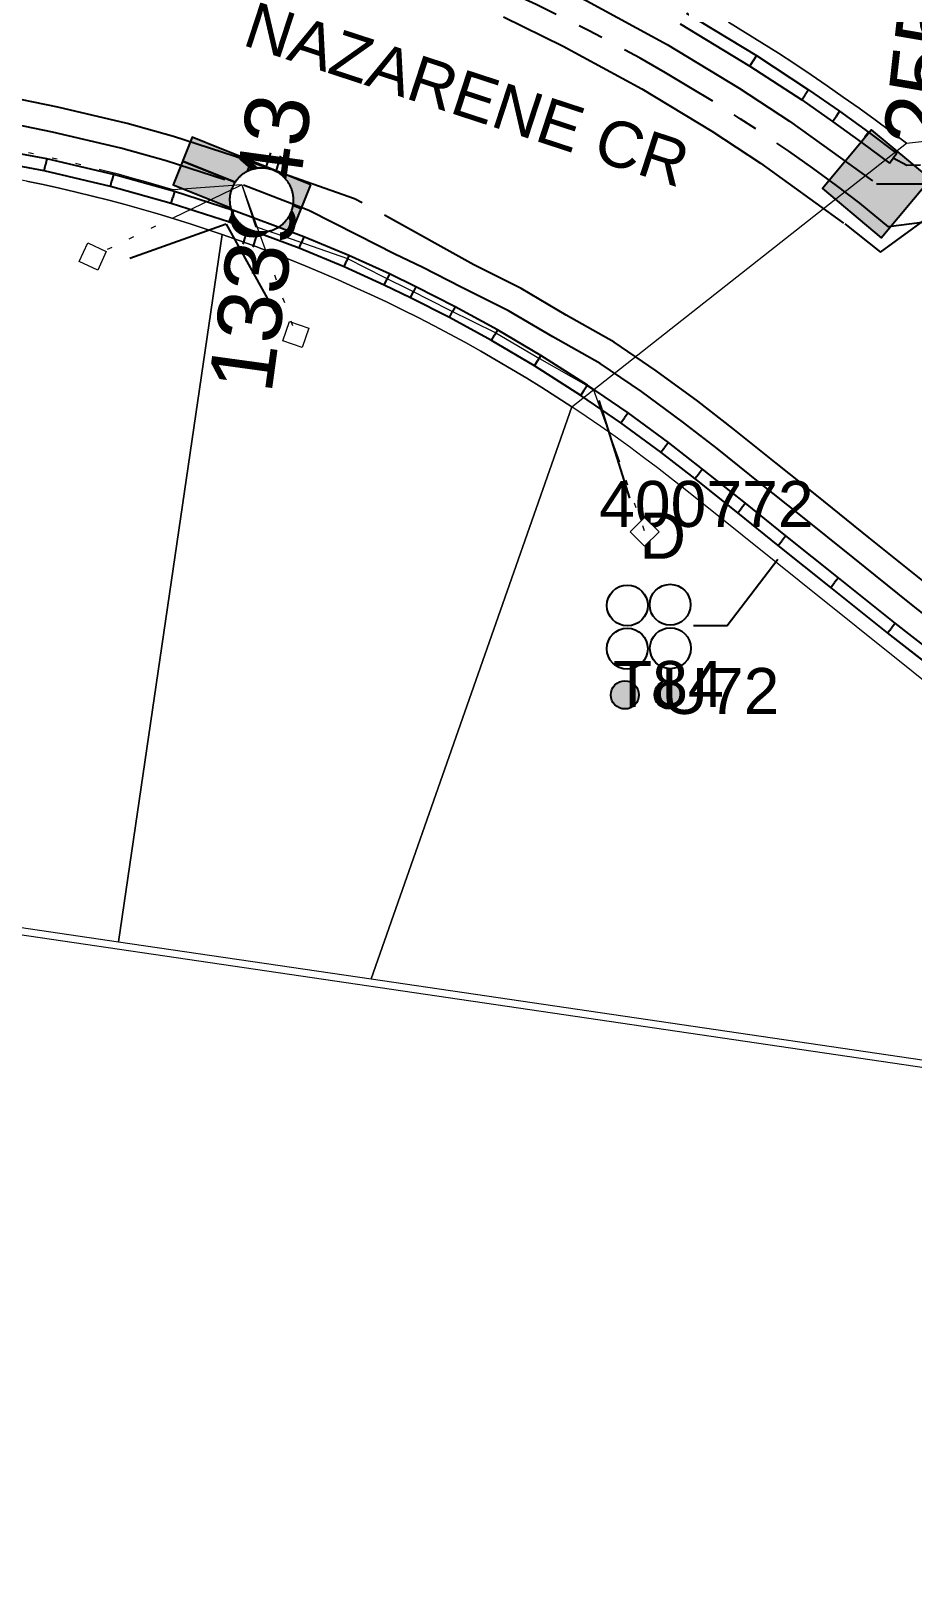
# Model space of a CAD drawing. Header units: metres. Extents: x 302924 to 304532, y 6268290 to 6269135.
# Drawn here: x 304194.2 to 304228.7, y 6268519.4 to 6268580.1 of the extents above; entities that cross this region are included whole.
import ezdxf
from ezdxf.enums import TextEntityAlignment as Align

# ---------------------------------------------------------------- set-up
doc = ezdxf.new("R2010")
doc.units = ezdxf.units.M
doc.linetypes.add('Cable Exist UG', pattern=[7, 4, -1, 1, -1])
doc.linetypes.add('PHANTOMX2', pattern=[6.6, 3, -0.75, 0.2, -0.75, 0.2, -0.75, 0.2, -0.75])
doc.layers.get('0').update_dxf_attribs({"color": 6})
for name, color, linetype, lineweight in [('_User Miscellaneous1', 30, 'Continuous', 13), ('_User Miscellaneous5', 121, 'Continuous', 13), ('Cadastre Roads_SP_EXT', 218, 'Continuous', 15), ('Mains_HV_EXT', 13, 'Continuous', 25), ('Mains_LV_EXT', 163, 'Continuous', 25), ('Mains_LV_SL_EXT', 135, 'Continuous', 25), ('Services_SP_EXT', 42, 'PHANTOMX2', 20)]:
    doc.layers.add(name, color=color, linetype=linetype, lineweight=lineweight)
for name, color, linetype in [('Duct_SP_EXT', 30, 'Continuous'), ('Equip_LV_EXT', 7, 'Continuous'), ('Equip_SP_SL_EXT', 7, 'Continuous'), ('SupportsUG_SP_LV_EXT', 7, 'Continuous'), ('SupportsUG_SP_LV_SL_EXT', 7, 'Continuous'), ('Trench_SP_EXT', 7, 'Continuous')]:
    doc.layers.add(name, color=color, linetype=linetype)
doc.styles.add('COLUMN_LABEL', font='arial.ttf', dxfattribs={"height": 2})
doc.styles.add('iecARIAL', font='arial.ttf', dxfattribs={"height": 2})
doc.styles.add('POLE_LABEL', font='arial.ttf', dxfattribs={"height": 2})
doc.styles.add('SL_LABEL', font='arial.ttf', dxfattribs={"height": 2})
doc.styles.get("Standard").update_dxf_attribs({"font": 'arial.ttf'})

# ---------------------------------------------------------------- blocks, each defined once
blk = doc.blocks.new('COLUMN_EXT')
blk.add_hatch(color=256).paths.add_polyline_path([(1.5, -1.5), (1.5, 1.5), (-1.5, 1.5), (-1.5, -1.5)])
blk.add_lwpolyline([(1.5, 1.5), (-1.5, 1.5), (-1.5, -1.5), (1.5, -1.5)], close=True)
at = {"flags": 9}
for tag, p in [('SUBURB', (-1.813, 1.8)), ('NOTES', (-1.813, 2)), ('STREETNAME', (-1.813, 1.6)), ('LOCATION', (-1.813, 1.4)), ('LEGEND', (-1.813, 1.2)), ('OWNED_BY', (-1.813, 0.6)), ('USAGE', (-1.813, 1)), ('STATE', (-1.813, 0.8)), ('COLUMN_TYPE', (-1.813, 0.4))]:
    blk.add_attdef(tag, text='', height=0.2, rotation=180, dxfattribs=at).set_placement(p, align=Align.MIDDLE_LEFT)
at = {"flags": 1}
blk.add_attdef('Z', (-1.813, 2.351), '', height=0.2, rotation=180, dxfattribs=at)
at = {"flags": 9}
for tag, style, p in [('STRUCTURE_PLANT_NUMBER', 'POLE_LABEL', (-1.813, -0.031)), ('STREET_CODE', 'COLUMN_LABEL', (-1.813, 0.2))]:
    blk.add_attdef(tag, text='', height=0.2, rotation=180, dxfattribs=dict(at, style=style)).set_placement(p, align=Align.MIDDLE_LEFT)
at = {"style": 'COLUMN_LABEL', "width": 0.9, "flags": 8}
blk.add_attdef('ASSET_NUM', text='', height=2, rotation=270, dxfattribs=at).set_placement((2, -4), align=Align.MIDDLE_LEFT)
blk = doc.blocks.new('PILLAR_EXT')
blk.add_hatch(color=256).paths.add_polyline_path([(-2.5, 1), (-2.5, -1), (2.5, -1), (2.5, 1)])
for p, q in [((0, 1), (0, -1)), ((-2.5, 0), (2.5, 0))]:
    blk.add_line(p, q)
at = {"ltscale": 10}
blk.add_line((2.5, 0), (-2.5, 0), dxfattribs=at)
blk.add_lwpolyline([(-2.5, -1), (-1.25, -1), (1.25, -1), (2.5, -1), (2.5, 1), (-2.5, 1)], close=True)
at = {"width": 0.9, "flags": 8}
blk.add_attdef('ASSET_NUM', text='', height=2, rotation=90, dxfattribs=at).set_placement((-2, 4), align=Align.MIDDLE_LEFT)
for tag, p, flags in [('OWNED_BY', (0, -0.2), 9), ('STATE', (0, -0.4), 9), ('SUPPORT_TYPE', (0, -0.6), 9), ('USAGE', (0, -0.8), 9), ('LEGEND', (0, -1), 9), ('LOCATION', (0, -1.2), 9), ('NOTES', (0, -1.4), 9), ('STREETNAME', (0, -1.8), 9), ('SUBURB', (0, -2), 1), ('PARENT', (0, -1.6), 9)]:
    blk.add_attdef(tag, p, '', height=0.2, dxfattribs=dict(flags=flags))
blk = doc.blocks.new('DUCT_EXT')
blk.add_circle((0, 0.8), 0.8)
at = {"flags": 1}
blk.add_attdef('Z', (0, 0), '', height=0.2, dxfattribs=at)
at = {"flags": 9}
for tag, p in [('DUCT_CODE', (0, 0)), ('XSECT_TYPE', (0, -0.2)), ('STATE', (0, -0.6)), ('FB_REFERENCE', (0, -0.4)), ('NOTES', (0, -0.8))]:
    blk.add_attdef(tag, text='', height=0.2, dxfattribs=at).set_placement(p, align=Align.MIDDLE_LEFT)
blk = doc.blocks.new('SL_LANTERN_EXT')
at = {"flags": 9}
for tag, p in [('LRATECODE', (-7.4, 0)), ('LOUTREACHVOCAB', (-7.2, 0)), ('LOUTREACH', (-7, 0)), ('LANTNUMBER', (-6.6, 0)), ('LNEW', (-6.4, 0)), ('LMASTVOCAB', (-6.2, 0)), ('LMAST', (-6, 0)), ('LLAMPVOCAB', (-5.8, 0)), ('LLAMP', (-5.6, 0)), ('LEXIST', (-5.4, 0)), ('LCHARGE3PERCENT', (-5.2, 0)), ('LCHARGE3', (-5, 0)), ('LCHARGE2PERCENT', (-4.8, 0)), ('LCHARGE2', (-4.6, 0)), ('LCHARGE1PERCENT', (-4.4, 0)), ('LCHARGE1', (-4.2, 0)), ('LCATEGORY', (-4, 0)), ('LBRACKETVOCAB', (-3.8, 0)), ('LBRACKET', (-3.6, 0)), ('LKINGHEIGHT', (-3.4, 0)), ('CREPLACE', (-3.2, 0)), ('CREMOVE', (-3, 0)), ('CNUMBER', (-2.8, 0)), ('CNEW', (-2.6, 0)), ('CEXIST', (-2.4, 0)), ('USAGE', (-2.2, 0)), ('STATE', (-2, 0)), ('OWNED_BY', (-1.8, 0)), ('ORIENTATION', (-1.6, 0)), ('OPERATING_VOLTAGE', (-1.4, 0)), ('NO_PHASES', (-1.2, 0)), ('LANTERN_TYPE', (-1, 0)), ('LANTERN_PURPOSE', (-0.8, 0)), ('CONTROL_TYPE', (-0.6, 0)), ('CONSTRUCTED_VOLTAGE', (-0.4, 0))]:
    blk.add_attdef(tag, text='', height=0.001, rotation=270, dxfattribs=at).set_placement(p, align=Align.MIDDLE_LEFT)
at = {"style": 'SL_LABEL', "flags": 9}
blk.add_attdef('STREET_CODE', text='', height=0.001, rotation=270, dxfattribs=at).set_placement((0.001, 0), align=Align.MIDDLE_LEFT)
at = {"flags": 1}
blk.add_attdef('Z', (0, 0), '', height=0.001, rotation=270, dxfattribs=at)
at = {"width": 0.9}
blk.add_attdef('LNUMBER', text='', height=1, dxfattribs=at).set_placement((7, -1), align=Align.MIDDLE_LEFT)
at = {"flags": 9}
for tag, p in [('LREMOVE', (0, -7.6)), ('LREPLACE', (0, -7.8)), ('LTYPE', (0, -8)), ('LTYPEVOCAB', (0, -8.2)), ('LEGEND', (0, -8.4)), ('SUBURB', (0, -8.6)), ('STREETNAME', (0, -8.8)), ('LOCATION', (0, -9)), ('NOTES', (0, -9.2)), ('MAINTAINED_BY', (0, -9.863))]:
    blk.add_attdef(tag, text='', height=0.001, dxfattribs=at).set_placement(p, align=Align.MIDDLE_LEFT)
blk.add_attdef('OPERATED_BY', (0, -9.607), '', height=0.001, dxfattribs=at)
at = {"transparency": 33554687}
blk.add_wipeout([(5.688, 0), (5.061, -1.061), (4, -1.688), (2.939, -1.061), (2.313, 0), (2.939, 1.061), (4, 1.687), (5.061, 1.061)], dxfattribs=at)
for p, q in [((4, 1.687), (4, 0)), ((2.939, 1.061), (3.205, 0.795)), ((5.061, 1.061), (4.795, 0.795)), ((0, 0), (4, 0)), ((4, 0), (5.688, 0)), ((4, 0), (4, -1.688)), ((2.939, -1.061), (3.205, -0.795)), ((5.061, -1.061), (4.795, -0.795))]:
    blk.add_line(p, q)
blk.add_circle((4, 0), 1.125)
blk = doc.blocks.new('CCP_EXT')
at = {"flags": 9}
for tag, p in [('OWNED_BY', (0, -1)), ('USAGE', (0, -1.2)), ('STATE', (0, -1.8)), ('LEGEND', (0, -1.4)), ('LIFE_SUPPORT', (0, -1.6)), ('NOTES', (0, -2))]:
    blk.add_attdef(tag, text='', height=0.2, dxfattribs=at).set_placement(p, align=Align.MIDDLE_LEFT)
at = {"transparency": 33554687}
blk.add_wipeout([(0, 0.566), (0.566, 0), (0, -0.566), (-0.566, 0)], dxfattribs=at)
blk.add_lwpolyline([(-0.566, 0), (0, 0.566), (0.566, 0), (0, -0.566), (-0.566, 0)])
at = {"flags": 1}
blk.add_attdef('Z', (0, 0), '', height=0.2, dxfattribs=at)
at = {"flags": 9}
for tag, p in [('CCP_TYPE', (0, 0)), ('OPERATING_VOLTAGE', (0, -0.6)), ('CONSTRUCTED_VOLTAGE', (0, -0.2)), ('NO_PHASES', (0, -0.4)), ('ORIENTATION', (0, -0.8))]:
    blk.add_attdef(tag, text='', height=0.2, dxfattribs=at).set_placement(p, align=Align.MIDDLE_LEFT)
blk = doc.blocks.new('LV_UG_LINKS_OPEN_EXT')
at = {"layer": 'Equip_LV_EXT'}
for tag, height, flags, p in [('ACTUAL_STATUS', 0.167, 9, (3.167, -1.667)), ('CONSTRUCTED_VOLTAGE', 0.167, 9, (3.167, -1.833)), ('NO_PHASES', 0.167, 9, (3.167, -2)), ('OPERATING_VOLTAGE', 0.2, 9, (3, -2.6)), ('ORIENTATION', 0.2, 9, (3, -2.8)), ('STATE', 0.2, 9, (3, -3)), ('SWITCH_TYPE', 0.2, 9, (3, -3.2)), ('USAGE', 0.2, 9, (3, -3.4)), ('NOTES', 0.2, 9, (3, -3.6)), ('OWNED_BY', 0.2, 9, (3, -3.8)), ('OPERATED_BY', 0.2, 9, (3, -4)), ('MAINTAINED_BY', 0.2, 9, (3, -4.2)), ('TYPE', 0.2, 9, (3, -4.6)), ('Z', 0.2, 1, (3, -4.8)), ('NUMBER_OF_PHASES', 0.2, 9, (3, -4.4))]:
    blk.add_attdef(tag, text='', height=height, dxfattribs=dict(at, flags=flags)).set_placement(p, align=Align.MIDDLE_LEFT)
at = {"transparency": 33554687}
blk.add_wipeout([(4, 1.25), (3.969, 1.25), (3.939, 1.248), (3.908, 1.247), (3.877, 1.244), (3.847, 1.241), (3.817, 1.236), (3.786, 1.232), (3.756, 1.226), (3.726, 1.22), (3.696, 1.213), (3.667, 1.205), (3.637, 1.196), (3.608, 1.187), (3.579, 1.177), (3.55, 1.166), (3.522, 1.155), (3.493, 1.143), (3.466, 1.13), (3.438, 1.117), (3.411, 1.102), (3.384, 1.088), (3.357, 1.072), (3.331, 1.056), (3.306, 1.039), (3.28, 1.022), (3.255, 1.004), (3.231, 0.985), (3.207, 0.966), (3.184, 0.947), (3.161, 0.926), (3.138, 0.905), (3.116, 0.884), (3.095, 0.862), (3.074, 0.839), (3.053, 0.816), (3.034, 0.793), (3.015, 0.769), (2.996, 0.745), (2.978, 0.72), (2.961, 0.694), (2.944, 0.669), (2.928, 0.643), (2.912, 0.616), (2.898, 0.589), (2.883, 0.562), (2.87, 0.534), (2.857, 0.507), (2.845, 0.478), (2.834, 0.45), (2.823, 0.421), (2.813, 0.392), (2.804, 0.363), (2.795, 0.333), (2.787, 0.304), (2.78, 0.274), (2.774, 0.244), (2.768, 0.214), (2.764, 0.183), (2.759, 0.153), (2.756, 0.123), (2.753, 0.092), (2.752, 0.061), (2.75, 0.031), (2.75, 0), (2.75, -0.031), (2.752, -0.061), (2.753, -0.092), (2.756, -0.123), (2.759, -0.153), (2.764, -0.183), (2.768, -0.214), (2.774, -0.244), (2.78, -0.274), (2.787, -0.304), (2.795, -0.333), (2.804, -0.363), (2.813, -0.392), (2.823, -0.421), (2.834, -0.45), (2.845, -0.478), (2.857, -0.507), (2.87, -0.534), (2.883, -0.562), (2.898, -0.589), (2.912, -0.616), (2.928, -0.643), (2.944, -0.669), (2.961, -0.694), (2.978, -0.72), (2.996, -0.745), (3.015, -0.769), (3.034, -0.793), (3.053, -0.816), (3.074, -0.839), (3.095, -0.862), (3.116, -0.884), (3.138, -0.905), (3.161, -0.926), (3.184, -0.947), (3.207, -0.966), (3.231, -0.985), (3.255, -1.004), (3.28, -1.022), (3.306, -1.039), (3.331, -1.056), (3.357, -1.072), (3.384, -1.088), (3.411, -1.102), (3.438, -1.117), (3.466, -1.13), (3.493, -1.143), (3.522, -1.155), (3.55, -1.166), (3.579, -1.177), (3.608, -1.187), (3.637, -1.196), (3.667, -1.205), (3.696, -1.213), (3.726, -1.22), (3.756, -1.226), (3.786, -1.232), (3.817, -1.236), (3.847, -1.241), (3.877, -1.244), (3.908, -1.247), (3.939, -1.248), (3.969, -1.25), (4, -1.25), (4.031, -1.25), (4.061, -1.248), (4.092, -1.247), (4.123, -1.244), (4.153, -1.241), (4.183, -1.236), (4.214, -1.232), (4.244, -1.226), (4.274, -1.22), (4.304, -1.213), (4.333, -1.205), (4.363, -1.196), (4.392, -1.187), (4.421, -1.177), (4.45, -1.166), (4.478, -1.155), (4.507, -1.143), (4.534, -1.13), (4.562, -1.117), (4.589, -1.102), (4.616, -1.088), (4.643, -1.072), (4.669, -1.056), (4.694, -1.039), (4.72, -1.022), (4.745, -1.004), (4.769, -0.985), (4.793, -0.966), (4.816, -0.947), (4.839, -0.926), (4.862, -0.905), (4.884, -0.884), (4.905, -0.862), (4.926, -0.839), (4.947, -0.816), (4.966, -0.793), (4.985, -0.769), (5.004, -0.745), (5.022, -0.72), (5.039, -0.694), (5.056, -0.669), (5.072, -0.643), (5.088, -0.616), (5.102, -0.589), (5.117, -0.562), (5.13, -0.534), (5.143, -0.507), (5.155, -0.478), (5.166, -0.45), (5.177, -0.421), (5.187, -0.392), (5.196, -0.363), (5.205, -0.333), (5.213, -0.304), (5.22, -0.274), (5.226, -0.244), (5.232, -0.214), (5.236, -0.183), (5.241, -0.153), (5.244, -0.123), (5.247, -0.092), (5.248, -0.061), (5.25, -0.031), (5.25, 0), (5.25, 0.031), (5.248, 0.061), (5.247, 0.092), (5.244, 0.123), (5.241, 0.153), (5.236, 0.183), (5.232, 0.214), (5.226, 0.244), (5.22, 0.274), (5.213, 0.304), (5.205, 0.333), (5.196, 0.363), (5.187, 0.392), (5.177, 0.421), (5.166, 0.45), (5.155, 0.478), (5.143, 0.507), (5.13, 0.534), (5.117, 0.562), (5.102, 0.589), (5.088, 0.616), (5.072, 0.643), (5.056, 0.669), (5.039, 0.694), (5.022, 0.72), (5.004, 0.745), (4.985, 0.769), (4.966, 0.793), (4.947, 0.816), (4.926, 0.839), (4.905, 0.862), (4.884, 0.884), (4.862, 0.905), (4.839, 0.926), (4.816, 0.947), (4.793, 0.966), (4.769, 0.985), (4.745, 1.004), (4.72, 1.022), (4.694, 1.039), (4.669, 1.056), (4.643, 1.072), (4.616, 1.088), (4.589, 1.102), (4.562, 1.117), (4.534, 1.13), (4.507, 1.143), (4.478, 1.155), (4.45, 1.166), (4.421, 1.177), (4.392, 1.187), (4.363, 1.196), (4.333, 1.205), (4.304, 1.213), (4.274, 1.22), (4.244, 1.226), (4.214, 1.232), (4.183, 1.236), (4.153, 1.241), (4.123, 1.244), (4.092, 1.247), (4.061, 1.248), (4.031, 1.25)], dxfattribs=at).dxf.layer = 'Equip_LV_EXT'
at = {"layer": 'Equip_LV_EXT'}
for p, q in [((3.792, 1.863), (3.792, 1.232)), ((4.208, 1.863), (4.208, 1.232)), ((3.792, -1.232), (3.792, -1.863)), ((4.208, -1.232), (4.208, -1.863))]:
    blk.add_line(p, q, dxfattribs=at)
at = {"layer": 'Equip_LV_EXT', "flags": 128}
blk.add_lwpolyline([(4, 1.25), (3.969, 1.25), (3.939, 1.248), (3.908, 1.247), (3.877, 1.244), (3.847, 1.241), (3.817, 1.236), (3.786, 1.232), (3.756, 1.226), (3.726, 1.22), (3.696, 1.213), (3.667, 1.205), (3.637, 1.196), (3.608, 1.187), (3.579, 1.177), (3.55, 1.166), (3.522, 1.155), (3.493, 1.143), (3.466, 1.13), (3.438, 1.117), (3.411, 1.102), (3.384, 1.088), (3.357, 1.072), (3.331, 1.056), (3.306, 1.039), (3.28, 1.022), (3.255, 1.004), (3.231, 0.985), (3.207, 0.966), (3.184, 0.947), (3.161, 0.926), (3.138, 0.905), (3.116, 0.884), (3.095, 0.862), (3.074, 0.839), (3.053, 0.816), (3.034, 0.793), (3.015, 0.769), (2.996, 0.745), (2.978, 0.72), (2.961, 0.694), (2.944, 0.669), (2.928, 0.643), (2.912, 0.616), (2.898, 0.589), (2.883, 0.562), (2.87, 0.534), (2.857, 0.507), (2.845, 0.478), (2.834, 0.45), (2.823, 0.421), (2.813, 0.392), (2.804, 0.363), (2.795, 0.333), (2.787, 0.304), (2.78, 0.274), (2.774, 0.244), (2.768, 0.214), (2.764, 0.183), (2.759, 0.153), (2.756, 0.123), (2.753, 0.092), (2.752, 0.061), (2.75, 0.031), (2.75, 0), (2.75, -0.031), (2.752, -0.061), (2.753, -0.092), (2.756, -0.123), (2.759, -0.153), (2.764, -0.183), (2.768, -0.214), (2.774, -0.244), (2.78, -0.274), (2.787, -0.304), (2.795, -0.333), (2.804, -0.363), (2.813, -0.392), (2.823, -0.421), (2.834, -0.45), (2.845, -0.478), (2.857, -0.507), (2.87, -0.534), (2.883, -0.562), (2.898, -0.589), (2.912, -0.616), (2.928, -0.643), (2.944, -0.669), (2.961, -0.694), (2.978, -0.72), (2.996, -0.745), (3.015, -0.769), (3.034, -0.793), (3.053, -0.816), (3.074, -0.839), (3.095, -0.862), (3.116, -0.884), (3.138, -0.905), (3.161, -0.926), (3.184, -0.947), (3.207, -0.966), (3.231, -0.985), (3.255, -1.004), (3.28, -1.022), (3.306, -1.039), (3.331, -1.056), (3.357, -1.072), (3.384, -1.088), (3.411, -1.102), (3.438, -1.117), (3.466, -1.13), (3.493, -1.143), (3.522, -1.155), (3.55, -1.166), (3.579, -1.177), (3.608, -1.187), (3.637, -1.196), (3.667, -1.205), (3.696, -1.213), (3.726, -1.22), (3.756, -1.226), (3.786, -1.232), (3.817, -1.236), (3.847, -1.241), (3.877, -1.244), (3.908, -1.247), (3.939, -1.248), (3.969, -1.25), (4, -1.25), (4.031, -1.25), (4.061, -1.248), (4.092, -1.247), (4.123, -1.244), (4.153, -1.241), (4.183, -1.236), (4.214, -1.232), (4.244, -1.226), (4.274, -1.22), (4.304, -1.213), (4.333, -1.205), (4.363, -1.196), (4.392, -1.187), (4.421, -1.177), (4.45, -1.166), (4.478, -1.155), (4.507, -1.143), (4.534, -1.13), (4.562, -1.117), (4.589, -1.102), (4.616, -1.088), (4.643, -1.072), (4.669, -1.056), (4.694, -1.039), (4.72, -1.022), (4.745, -1.004), (4.769, -0.985), (4.793, -0.966), (4.816, -0.947), (4.839, -0.926), (4.862, -0.905), (4.884, -0.884), (4.905, -0.862), (4.926, -0.839), (4.947, -0.816), (4.966, -0.793), (4.985, -0.769), (5.004, -0.745), (5.022, -0.72), (5.039, -0.694), (5.056, -0.669), (5.072, -0.643), (5.088, -0.616), (5.102, -0.589), (5.117, -0.562), (5.13, -0.534), (5.143, -0.507), (5.155, -0.478), (5.166, -0.45), (5.177, -0.421), (5.187, -0.392), (5.196, -0.363), (5.205, -0.333), (5.213, -0.304), (5.22, -0.274), (5.226, -0.244), (5.232, -0.214), (5.236, -0.183), (5.241, -0.153), (5.244, -0.123), (5.247, -0.092), (5.248, -0.061), (5.25, -0.031), (5.25, 0), (5.25, 0.031), (5.248, 0.061), (5.247, 0.092), (5.244, 0.123), (5.241, 0.153), (5.236, 0.183), (5.232, 0.214), (5.226, 0.244), (5.22, 0.274), (5.213, 0.304), (5.205, 0.333), (5.196, 0.363), (5.187, 0.392), (5.177, 0.421), (5.166, 0.45), (5.155, 0.478), (5.143, 0.507), (5.13, 0.534), (5.117, 0.562), (5.102, 0.589), (5.088, 0.616), (5.072, 0.643), (5.056, 0.669), (5.039, 0.694), (5.022, 0.72), (5.004, 0.745), (4.985, 0.769), (4.966, 0.793), (4.947, 0.816), (4.926, 0.839), (4.905, 0.862), (4.884, 0.884), (4.862, 0.905), (4.839, 0.926), (4.816, 0.947), (4.793, 0.966), (4.769, 0.985), (4.745, 1.004), (4.72, 1.022), (4.694, 1.039), (4.669, 1.056), (4.643, 1.072), (4.616, 1.088), (4.589, 1.102), (4.562, 1.117), (4.534, 1.13), (4.507, 1.143), (4.478, 1.155), (4.45, 1.166), (4.421, 1.177), (4.392, 1.187), (4.363, 1.196), (4.333, 1.205), (4.304, 1.213), (4.274, 1.22), (4.244, 1.226), (4.214, 1.232), (4.183, 1.236), (4.153, 1.241), (4.123, 1.244), (4.092, 1.247), (4.061, 1.248), (4.031, 1.25)], close=True, dxfattribs=at)
blk = doc.blocks.new('CABLE_LARGE_EXT')
h = blk.add_hatch(color=256)
edge = h.paths.add_edge_path()
edge.add_arc((0, 0.55), 0.55, 0, 360)
blk.add_circle((0, 0.55), 0.55)
at = {"flags": 1}
blk.add_attdef('Z', (0, 0), '', height=0.2, dxfattribs=at)
at = {"flags": 9}
for tag, p in [('COND_CODE', (0, 0)), ('XSECT_SIZE', (0, -0.6)), ('STATE', (0, -0.4)), ('FB_REFERENCE', (0, -0.2)), ('NOTES', (0, -0.8))]:
    blk.add_attdef(tag, text='', height=0.2, dxfattribs=at).set_placement(p, align=Align.MIDDLE_LEFT)

msp = doc.modelspace()

# ---------------------------------------------------------------- linework, layer by layer
at = {"layer": '_User Miscellaneous1', "transparency": 33554687}
for p, q in [((304219.847, 6268580.8041), (304222.5882, 6268579.1472)), ((304219.6079, 6268580.3877), (304222.3323, 6268578.741)), ((304222.3323, 6268578.741), (304222.4603, 6268578.9441)), ((304222.3323, 6268578.741), (304224.3572, 6268577.4126)), ((304222.5882, 6268579.1472), (304222.4603, 6268578.9441)), ((304222.5882, 6268579.1472), (304224.6257, 6268577.8106)), ((304224.3572, 6268577.4126), (304224.4915, 6268577.6116)), ((304224.6257, 6268577.8106), (304224.4915, 6268577.6116)), ((304224.6257, 6268577.8106), (304225.8372, 6268576.9703)), ((304224.3572, 6268577.4126), (304225.5637, 6268576.5759)), ((304225.8372, 6268576.9703), (304225.7004, 6268576.7731)), ((304225.8391, 6268576.969), (304225.7004, 6268576.7731)), ((304225.8372, 6268576.9703), (304225.8391, 6268576.969)), ((304225.8391, 6268576.969), (304226.9662, 6268576.1554)), ((304225.5618, 6268576.5772), (304225.7004, 6268576.7731)), ((304225.5637, 6268576.5759), (304225.5618, 6268576.5772)), ((304225.5618, 6268576.5772), (304226.6817, 6268575.7688)), ((304225.5637, 6268576.5759), (304225.7004, 6268576.7731)), ((304194.8301, 6268575.1076), (304191.9783, 6268575.6403)), ((304226.6817, 6268575.7688), (304226.824, 6268575.9621)), ((304226.6817, 6268575.7688), (304227.7886, 6268574.9387)), ((304226.9662, 6268576.1554), (304226.824, 6268575.9621)), ((304226.9662, 6268576.1554), (304228.0766, 6268575.3227)), ((304194.7312, 6268574.6377), (304191.8951, 6268575.1676)), ((304194.8301, 6268575.1076), (304194.7807, 6268574.8727)), ((304197.4417, 6268574.4954), (304194.8301, 6268575.1076)), ((304227.7886, 6268574.9387), (304227.9326, 6268575.1307)), ((304228.0766, 6268575.3227), (304227.9326, 6268575.1307)), ((304194.7312, 6268574.6377), (304194.7807, 6268574.8727)), ((304197.3224, 6268574.0304), (304194.7312, 6268574.6377)), ((304197.4417, 6268574.4954), (304197.3821, 6268574.2629)), ((304199.8292, 6268573.8286), (304197.4417, 6268574.4954)), ((304197.3224, 6268574.0304), (304197.3821, 6268574.2629)), ((304199.6909, 6268573.3689), (304197.3224, 6268574.0304)), ((304199.8292, 6268573.8286), (304199.76, 6268573.5988)), ((304202.1197, 6268573.0895), (304199.8292, 6268573.8286)), ((304199.6909, 6268573.3689), (304199.76, 6268573.5988)), ((304201.9723, 6268572.6327), (304199.6909, 6268573.3689)), ((304201.9624, 6268572.6361), (304202.046, 6268572.8611)), ((304204.7048, 6268571.6169), (304201.9624, 6268572.6361)), ((304201.9723, 6268572.6327), (304202.046, 6268572.8611)), ((304202.1197, 6268573.0895), (304202.046, 6268572.8611)), ((304202.1296, 6268573.0861), (304202.046, 6268572.8611)), ((304204.8809, 6268572.0635), (304202.1296, 6268573.0861)), ((304204.8809, 6268572.0635), (304204.7929, 6268571.8402)), ((304206.6491, 6268571.3254), (304204.8809, 6268572.0635)), ((304204.7048, 6268571.6169), (304204.7929, 6268571.8402)), ((304206.4576, 6268570.8852), (304204.7048, 6268571.6169)), ((304206.4576, 6268570.8852), (304206.5534, 6268571.1053)), ((304208.0292, 6268570.1735), (304206.4576, 6268570.8852)), ((304206.6491, 6268571.3254), (304206.5534, 6268571.1053)), ((304208.2324, 6268570.6084), (304206.6491, 6268571.3254)), ((304208.0292, 6268570.1735), (304208.1308, 6268570.391)), ((304209.055, 6268569.6796), (304208.0292, 6268570.1735)), ((304208.2324, 6268570.6084), (304208.1308, 6268570.391)), ((304209.2683, 6268570.1096), (304208.2324, 6268570.6084)), ((304209.055, 6268569.6796), (304209.1616, 6268569.8946)), ((304210.5768, 6268568.9025), (304209.055, 6268569.6796)), ((304209.2683, 6268570.1096), (304209.1616, 6268569.8946)), ((304210.8014, 6268569.3268), (304209.2683, 6268570.1096)), ((304210.5768, 6268568.9025), (304210.6891, 6268569.1147)), ((304210.8014, 6268569.3268), (304210.6891, 6268569.1147)), ((304212.4589, 6268568.4178), (304210.8014, 6268569.3268)), ((304212.2215, 6268568.0006), (304210.5768, 6268568.9025)), ((304212.4589, 6268568.4178), (304212.3402, 6268568.2092)), ((304214.1557, 6268567.4168), (304212.4589, 6268568.4178)), ((304212.2215, 6268568.0006), (304212.3402, 6268568.2092)), ((304213.9048, 6268567.0075), (304212.2215, 6268568.0006)), ((304213.9048, 6268567.0075), (304214.0303, 6268567.2121)), ((304214.1557, 6268567.4168), (304214.0303, 6268567.2121)), ((304215.9777, 6268566.2573), (304214.1557, 6268567.4168)), ((304215.7133, 6268565.8566), (304213.9048, 6268567.0075)), ((304215.7133, 6268565.8566), (304215.8455, 6268566.057)), ((304215.9777, 6268566.2573), (304215.8455, 6268566.057)), ((304217.5647, 6268565.1717), (304215.9777, 6268566.2573)), ((304217.2874, 6268564.7798), (304215.7133, 6268565.8566)), ((304217.2874, 6268564.7798), (304217.4261, 6268564.9757)), ((304218.8537, 6268563.6339), (304217.2874, 6268564.7798)), ((304217.5647, 6268565.1717), (304217.4261, 6268564.9757)), ((304219.1429, 6268564.0171), (304217.5647, 6268565.1717)), ((304218.8537, 6268563.6339), (304218.9983, 6268563.8255)), ((304220.181, 6268562.6009), (304218.8537, 6268563.6339)), ((304219.1429, 6268564.0171), (304218.9983, 6268563.8255)), ((304220.4784, 6268562.9776), (304219.1429, 6268564.0171)), ((304220.4784, 6268562.9776), (304220.3297, 6268562.7892)), ((304222.1545, 6268561.6354), (304220.4784, 6268562.9776)), ((304220.181, 6268562.6009), (304220.3297, 6268562.7892)), ((304221.8545, 6268561.2607), (304220.181, 6268562.6009)), ((304221.8545, 6268561.2607), (304222.0045, 6268561.448)), ((304223.441, 6268559.9901), (304221.8545, 6268561.2607)), ((304222.1545, 6268561.6354), (304222.0045, 6268561.448)), ((304223.741, 6268560.3648), (304222.1545, 6268561.6354)), ((304223.441, 6268559.9901), (304223.591, 6268560.1774)), ((304225.495, 6268558.3453), (304223.441, 6268559.9901)), ((304223.741, 6268560.3648), (304223.591, 6268560.1774)), ((304225.7951, 6268558.72), (304223.741, 6268560.3648)), ((304225.7951, 6268558.72), (304225.645, 6268558.5327)), ((304228.0131, 6268556.9438), (304225.7951, 6268558.72)), ((304225.495, 6268558.3453), (304225.645, 6268558.5327)), ((304227.7154, 6268556.5673), (304225.495, 6268558.3453)), ((304228.0131, 6268556.9438), (304227.8642, 6268556.7555)), ((304235.7532, 6268550.9023), (304228.0131, 6268556.9438)), ((304227.7154, 6268556.5673), (304227.8642, 6268556.7555)), ((304235.465, 6268550.5184), (304227.7154, 6268556.5673))]:
    msp.add_line(p, q, dxfattribs=at)
at = {"layer": '_User Miscellaneous5', "linetype": 'Continuous', "transparency": 33554597}
for points in [[(304221.4951, 6268580.455), (304222.1483, 6268580.0566), (304222.7975, 6268579.6512), (304223.4435, 6268579.2397), (304224.0846, 6268578.8223), (304224.7217, 6268578.3977), (304225.3539, 6268577.967), (304225.9822, 6268577.5294), (304226.6063, 6268577.0867), (304227.2256, 6268576.6369), (304227.8409, 6268576.181), (304228.4513, 6268575.7191), (304235.4922, 6268576.5117), (304235.4922, 6268576.5117), (304237.8079, 6268579.4035), (304238.0298, 6268579.6865), (304238.2458, 6268579.9744), (304238.456, 6268580.267)], [(304235.4007, 6268549.6732), (304219.8038, 6268562.1725), (304219.2647, 6268562.5981), (304218.7217, 6268563.0187), (304218.1729, 6268563.433), (304217.6201, 6268563.8414), (304217.0624, 6268564.2428), (304216.4999, 6268564.638), (304215.9334, 6268565.0272), (304215.362, 6268565.4094), (304207.5252, 6268543.0329), (304273.1497, 6268533.3904)]]:
    msp.add_lwpolyline(points, dxfattribs=at)
for points in [[(304201.6959, 6268572.1471), (304201.0689, 6268572.36), (304200.4405, 6268572.5659), (304199.8089, 6268572.7638), (304199.1757, 6268572.9557), (304198.5402, 6268573.1406), (304197.9023, 6268573.3185), (304197.2629, 6268573.4895), (304196.6221, 6268573.6523), (304195.9787, 6268573.8093), (304195.334, 6268573.9581), (304194.6878, 6268574.1011), (304194.0399, 6268574.236), (304193.3906, 6268574.3639), (304192.7398, 6268574.4849), (304192.0875, 6268574.5979), (304191.4345, 6268574.7048), (304190.7799, 6268574.8038), (304189.4793, 6268574.995), (304185.2673, 6268546.3018), (304197.6339, 6268544.4863), (304201.6959, 6268572.1471)], [(304215.362, 6268565.4094), (304214.7807, 6268565.7884), (304214.1945, 6268566.1612), (304213.6044, 6268566.5271), (304213.0102, 6268566.8869), (304212.412, 6268567.2386), (304211.8097, 6268567.5843), (304211.2035, 6268567.923), (304210.5932, 6268568.2546), (304209.9789, 6268568.5791), (304209.3615, 6268568.8977), (304208.7409, 6268569.2082), (304208.1162, 6268569.5117), (304207.4884, 6268569.8081), (304206.8566, 6268570.0966), (304206.2223, 6268570.379), (304205.5842, 6268570.6533), (304204.9436, 6268570.9207), (304204.2999, 6268571.181), (304203.6531, 6268571.4332), (304203.003, 6268571.6785), (304202.3506, 6268571.9168), (304201.6959, 6268572.1471), (304197.6339, 6268544.4863), (304207.5252, 6268543.0329), (304215.362, 6268565.4094)], [(304491.222, 6268501.005), (304171.417, 6268548.046), (304162.321, 6268486.148), (304483.826, 6268438.112), (304491.222, 6268501.005)]]:
    msp.add_lwpolyline(points, close=True, dxfattribs=at)
at = {"layer": 'Duct_SP_EXT'}
for p, q in [((304219.847, 6268580.8041), (304222.5882, 6268579.1472)), ((304219.6079, 6268580.3877), (304222.3323, 6268578.741)), ((304222.3323, 6268578.741), (304222.4603, 6268578.9441)), ((304222.3323, 6268578.741), (304224.3572, 6268577.4126)), ((304222.5882, 6268579.1472), (304222.4603, 6268578.9441)), ((304222.5882, 6268579.1472), (304224.6257, 6268577.8106)), ((304224.3572, 6268577.4126), (304224.4915, 6268577.6116)), ((304224.6257, 6268577.8106), (304224.4915, 6268577.6116)), ((304224.6257, 6268577.8106), (304225.8372, 6268576.9703)), ((304224.3572, 6268577.4126), (304225.5637, 6268576.5759)), ((304225.8372, 6268576.9703), (304225.7004, 6268576.7731)), ((304225.8391, 6268576.969), (304225.7004, 6268576.7731)), ((304225.8372, 6268576.9703), (304225.8391, 6268576.969)), ((304225.8391, 6268576.969), (304226.9662, 6268576.1554)), ((304225.5618, 6268576.5772), (304225.7004, 6268576.7731)), ((304225.5637, 6268576.5759), (304225.5618, 6268576.5772)), ((304225.5618, 6268576.5772), (304226.6817, 6268575.7688)), ((304225.5637, 6268576.5759), (304225.7004, 6268576.7731)), ((304194.8301, 6268575.1076), (304191.9783, 6268575.6403)), ((304226.6817, 6268575.7688), (304226.824, 6268575.9621)), ((304226.9662, 6268576.1554), (304226.824, 6268575.9621)), ((304194.7312, 6268574.6377), (304191.8951, 6268575.1676)), ((304194.8301, 6268575.1076), (304194.7807, 6268574.8727)), ((304197.4417, 6268574.4954), (304194.8301, 6268575.1076)), ((304194.7312, 6268574.6377), (304194.7807, 6268574.8727)), ((304197.3224, 6268574.0304), (304194.7312, 6268574.6377)), ((304197.4417, 6268574.4954), (304197.3821, 6268574.2629)), ((304199.8292, 6268573.8286), (304197.4417, 6268574.4954)), ((304197.3224, 6268574.0304), (304197.3821, 6268574.2629)), ((304199.6909, 6268573.3689), (304197.3224, 6268574.0304)), ((304199.8292, 6268573.8286), (304199.76, 6268573.5988)), ((304199.6909, 6268573.3689), (304199.76, 6268573.5988)), ((304206.4576, 6268570.8852), (304206.5534, 6268571.1053)), ((304208.0292, 6268570.1735), (304206.4576, 6268570.8852)), ((304206.6491, 6268571.3254), (304206.5534, 6268571.1053)), ((304208.2324, 6268570.6084), (304206.6491, 6268571.3254)), ((304208.0292, 6268570.1735), (304208.1308, 6268570.391)), ((304209.055, 6268569.6796), (304208.0292, 6268570.1735)), ((304208.2324, 6268570.6084), (304208.1308, 6268570.391)), ((304209.2683, 6268570.1096), (304208.2324, 6268570.6084)), ((304209.055, 6268569.6796), (304209.1616, 6268569.8946)), ((304210.5768, 6268568.9025), (304209.055, 6268569.6796)), ((304209.2683, 6268570.1096), (304209.1616, 6268569.8946)), ((304210.8014, 6268569.3268), (304209.2683, 6268570.1096)), ((304210.5768, 6268568.9025), (304210.6891, 6268569.1147)), ((304210.8014, 6268569.3268), (304210.6891, 6268569.1147)), ((304212.4589, 6268568.4178), (304210.8014, 6268569.3268)), ((304212.2215, 6268568.0006), (304210.5768, 6268568.9025)), ((304212.4589, 6268568.4178), (304212.3402, 6268568.2092)), ((304214.1557, 6268567.4168), (304212.4589, 6268568.4178)), ((304212.2215, 6268568.0006), (304212.3402, 6268568.2092)), ((304213.9048, 6268567.0075), (304212.2215, 6268568.0006)), ((304213.9048, 6268567.0075), (304214.0303, 6268567.2121)), ((304214.1557, 6268567.4168), (304214.0303, 6268567.2121)), ((304215.9777, 6268566.2573), (304214.1557, 6268567.4168)), ((304215.7133, 6268565.8566), (304213.9048, 6268567.0075)), ((304215.7133, 6268565.8566), (304215.8455, 6268566.057)), ((304215.9777, 6268566.2573), (304215.8455, 6268566.057)), ((304217.5647, 6268565.1717), (304215.9777, 6268566.2573)), ((304217.2874, 6268564.7798), (304215.7133, 6268565.8566)), ((304217.2874, 6268564.7798), (304217.4261, 6268564.9757)), ((304218.8537, 6268563.6339), (304217.2874, 6268564.7798)), ((304217.5647, 6268565.1717), (304217.4261, 6268564.9757)), ((304219.1429, 6268564.0171), (304217.5647, 6268565.1717)), ((304218.8537, 6268563.6339), (304218.9983, 6268563.8255)), ((304220.181, 6268562.6009), (304218.8537, 6268563.6339)), ((304219.1429, 6268564.0171), (304218.9983, 6268563.8255)), ((304220.4784, 6268562.9776), (304219.1429, 6268564.0171)), ((304220.4784, 6268562.9776), (304220.3297, 6268562.7892)), ((304222.1545, 6268561.6354), (304220.4784, 6268562.9776)), ((304220.181, 6268562.6009), (304220.3297, 6268562.7892)), ((304221.8545, 6268561.2607), (304220.181, 6268562.6009)), ((304221.8545, 6268561.2607), (304222.0045, 6268561.448)), ((304223.441, 6268559.9901), (304221.8545, 6268561.2607)), ((304222.1545, 6268561.6354), (304222.0045, 6268561.448)), ((304223.741, 6268560.3648), (304222.1545, 6268561.6354)), ((304223.441, 6268559.9901), (304223.591, 6268560.1774)), ((304225.495, 6268558.3453), (304223.441, 6268559.9901)), ((304223.741, 6268560.3648), (304223.591, 6268560.1774)), ((304225.7951, 6268558.72), (304223.741, 6268560.3648)), ((304225.7951, 6268558.72), (304225.645, 6268558.5327)), ((304228.0131, 6268556.9438), (304225.7951, 6268558.72)), ((304225.495, 6268558.3453), (304225.645, 6268558.5327)), ((304227.7154, 6268556.5673), (304225.495, 6268558.3453)), ((304228.0131, 6268556.9438), (304227.8642, 6268556.7555)), ((304235.7532, 6268550.9023), (304228.0131, 6268556.9438)), ((304227.7154, 6268556.5673), (304227.8642, 6268556.7555)), ((304235.465, 6268550.5184), (304227.7154, 6268556.5673))]:
    msp.add_line(p, q, dxfattribs=at)
msp.add_lwpolyline([(304220.1309, 6268556.8506), (304221.4455, 6268556.8506), (304223.4248, 6268559.4447)], dxfattribs=at)
at = {"layer": 'Trench_SP_EXT', "linetype": 'Cable Exist UG'}
msp.add_lwpolyline([(304201.8486, 6268572.55), (304197.7488, 6268571.095)], dxfattribs=at)

# ---------------------------------------------------------------- block references
at = {"layer": 'Duct_SP_EXT', "rotation": 90.03867851708027}
for name, p in [('DUCT_EXT', (304218.3368, 6268557.6397)), ('DUCT_EXT', (304220.012, 6268557.6693)), ('DUCT_EXT', (304218.3349, 6268555.9499)), ('DUCT_EXT', (304220.022, 6268555.9656)), ('CABLE_LARGE_EXT', (304217.9912, 6268554.1413)), ('CABLE_LARGE_EXT', (304219.6991, 6268554.1541))]:
    msp.add_blockref(name, p, dxfattribs=at)
at = {"layer": 'SupportsUG_SP_LV_EXT'}
ref = msp.add_blockref('PILLAR_EXT', (304202.4626, 6268574.0947), dxfattribs=dict(at, rotation=158.1548143106499))
ref.add_attrib('ASSET_NUM', '133943', dxfattribs={"layer": '0', "height": 2.5, "rotation": 82.169682, "style": 'iecARIAL'}).set_placement((304203.9626, 6268577.5947), align=Align.MIDDLE_RIGHT)
at = {"layer": 'SupportsUG_SP_LV_SL_EXT'}
ref = msp.add_blockref('COLUMN_EXT', (304227.2779, 6268574.1367), dxfattribs=dict(at, rotation=320.0739636484395))
ref.add_attrib('ASSET_NUM', '905531', dxfattribs={"layer": '0', "height": 2.5, "rotation": 83.593216, "style": 'COLUMN_LABEL'}).set_placement((304229.2779, 6268574.8867), align=Align.TOP_LEFT)

# ---------------------------------------------------------------- texts
at = {"layer": 'Cadastre Roads_SP_EXT'}
msp.add_text('NAZARENE CR', height=1.8, rotation=341.891519, dxfattribs=at).set_placement((304202.4294, 6268579.5808))
at = {"layer": 'Duct_SP_EXT'}
for s, p in [('400772', (304216.4333, 6268560.7114)), ('D', (304218.0154, 6268559.4656))]:
    msp.add_text(s, height=1.8, dxfattribs=at).set_placement(p)
for s, rotation, p in [('T84', 359.99642, (304216.9752, 6268553.6671)), ('U72', 359.959813, (304218.8717, 6268553.3962))]:
    msp.add_text(s, height=1.8, rotation=rotation, dxfattribs=at).set_placement(p)

# ---------------------------------------------------------------- next in the draw order: block references
at = {"layer": 'Equip_SP_SL_EXT'}
ref = msp.add_blockref('SL_LANTERN_EXT', (304227.278, 6268574.1367), dxfattribs=at)
ref.add_attrib('ASSET_NUM', '255141', dxfattribs={"layer": '0', "height": 2.5, "rotation": 83.593216, "style": 'iecARIAL'}).set_placement((304228.778, 6268575.6367), align=Align.MIDDLE_LEFT)
at = {"layer": 'Services_SP_EXT'}
for p, rotation in [((304196.6292, 6268571.2923), 20.15481421094098), ((304204.5735, 6268568.2397), 116.1548146993255)]:
    msp.add_blockref('CCP_EXT', p, dxfattribs=dict(at, rotation=rotation))
msp.add_blockref('CCP_EXT', (304218.2145, 6268560.5207), dxfattribs=at)

# ---------------------------------------------------------------- next in the draw order: linework, layer by layer
at = {"layer": 'Cadastre Roads_SP_EXT', "linetype": 'Continuous'}
msp.add_lwpolyline([(304194.0399, 6268574.236), (304194.6877, 6268574.1011), (304195.334, 6268573.9582), (304195.9788, 6268573.8092), (304196.6221, 6268573.6524), (304197.2629, 6268573.4895), (304197.9023, 6268573.3185), (304198.5401, 6268573.1407), (304199.1757, 6268572.9558), (304199.8088, 6268572.7639), (304200.4405, 6268572.566), (304201.069, 6268572.36), (304201.6959, 6268572.147), (304202.3506, 6268571.9168), (304203.003, 6268571.6786), (304203.6531, 6268571.4333), (304204.3, 6268571.181), (304204.9436, 6268570.9207), (304205.5842, 6268570.6533), (304206.2224, 6268570.379), (304206.8565, 6268570.0966), (304207.4883, 6268569.8082), (304208.1162, 6268569.5117), (304208.7408, 6268569.2082), (304209.3615, 6268568.8977), (304209.9789, 6268568.5791), (304210.5932, 6268568.2546), (304211.2035, 6268567.9229), (304211.8097, 6268567.5843), (304212.4119, 6268567.2386), (304213.0101, 6268566.8869), (304213.6043, 6268566.527), (304214.1945, 6268566.1612), (304214.7806, 6268565.7883), (304215.362, 6268565.4093), (304228.4513, 6268575.7192), (304228.4513, 6268575.7192), (304227.8409, 6268576.181), (304227.2257, 6268576.6369), (304226.6063, 6268577.0867), (304225.9821, 6268577.5294), (304225.3539, 6268577.9671), (304224.7217, 6268578.3977), (304224.0846, 6268578.8223), (304223.4435, 6268579.2398), (304222.7975, 6268579.6512), (304222.1483, 6268580.0566), (304221.4951, 6268580.4549)], dxfattribs=at)
at = {"layer": 'Duct_SP_EXT'}
for p, q in [((304226.6817, 6268575.7688), (304227.7886, 6268574.9387)), ((304226.9662, 6268576.1554), (304228.0766, 6268575.3227)), ((304227.7886, 6268574.9387), (304227.9326, 6268575.1307)), ((304228.0766, 6268575.3227), (304227.9326, 6268575.1307))]:
    msp.add_line(p, q, dxfattribs=at)
at = {"layer": 'Mains_HV_EXT', "linetype": 'Cable Exist UG'}
msp.add_lwpolyline([(304244.9384, 6268591.1222, -0.1903815), (304240.1311, 6268577.4773), (304240.1311, 6268577.4773), (304237.0536, 6268573.6342), (304227.7518, 6268572.4564), (304226.6257, 6268573.3756), (304226.6257, 6268573.3756, 0.0649507), (304210.8339, 6268582.5498)], format="xyb", dxfattribs=at)
at = {"layer": 'Mains_LV_EXT', "linetype": 'Cable Exist UG'}
msp.add_lwpolyline([(304212.6993, 6268580.6622), (304215.0339, 6268579.5156), (304218.1041, 6268577.8438), (304220.8425, 6268576.1888), (304222.7475, 6268574.9389), (304226.0396, 6268572.5639), (304227.441, 6268571.4605), (304230.8007, 6268573.9112), (304230.8007, 6268573.9112), (304236.5312, 6268574.5817), (304239.3754, 6268578.1334), (304241.3074, 6268580.7519)], dxfattribs=at)
at = {"layer": 'Trench_SP_EXT', "linetype": 'Cable Exist UG'}
for points in [[(304229.0033, 6268574.8605), (304228.4632, 6268574.8542), (304227.9325, 6268575.1307)], [(304201.8486, 6268572.55), (304204.2682, 6268568.1974)], [(304216.4287, 6268565.658), (304217.8387, 6268561.1377)]]:
    msp.add_lwpolyline(points, dxfattribs=at)

# ---------------------------------------------------------------- next in the draw order: block references
at = {"layer": 'Equip_LV_EXT', "rotation": 343.1211434023919}
msp.add_blockref('LV_UG_LINKS_OPEN_EXT', (304199.4058, 6268574.6618), dxfattribs=at)

# ---------------------------------------------------------------- next in the draw order: linework, layer by layer
at = {"layer": 'Duct_SP_EXT'}
for p, q in [((304202.1197, 6268573.0895), (304199.8292, 6268573.8286)), ((304201.9723, 6268572.6327), (304199.6909, 6268573.3689)), ((304201.9624, 6268572.6361), (304202.046, 6268572.8611)), ((304204.7048, 6268571.6169), (304201.9624, 6268572.6361)), ((304201.9723, 6268572.6327), (304202.046, 6268572.8611)), ((304202.1197, 6268573.0895), (304202.046, 6268572.8611)), ((304202.1296, 6268573.0861), (304202.046, 6268572.8611)), ((304204.8809, 6268572.0635), (304202.1296, 6268573.0861)), ((304204.8809, 6268572.0635), (304204.7929, 6268571.8402)), ((304206.6491, 6268571.3254), (304204.8809, 6268572.0635)), ((304204.7048, 6268571.6169), (304204.7929, 6268571.8402)), ((304206.4576, 6268570.8852), (304204.7048, 6268571.6169))]:
    msp.add_line(p, q, dxfattribs=at)
at = {"layer": 'Mains_HV_EXT', "linetype": 'Cable Exist UG'}
msp.add_lwpolyline([(304229.2162, 6268558.514), (304226.997, 6268560.291), (304224.9431, 6268561.9358), (304223.3565, 6268563.2063), (304221.6687, 6268564.558), (304220.2961, 6268565.6264), (304218.6644, 6268566.8201), (304217.0195, 6268567.9454), (304215.1461, 6268569.0003), (304213.3887, 6268570.0372), (304211.536, 6268570.9612), (304206.8719, 6268573.5492), (304204.3072, 6268574.4511), (304202.1645, 6268575.2187), (304199.7832, 6268575.9872), (304197.9819, 6268576.4947), (304195.258, 6268577.1342), (304192.3415, 6268577.734)], dxfattribs=at)
at = {"layer": 'Mains_LV_EXT', "linetype": 'Cable Exist UG'}
for points in [[(304201.795, 6268574.2871), (304199.495, 6268575.0295), (304197.7332, 6268575.5259), (304195.0519, 6268576.1554), (304192.177, 6268576.7475), (304189.9339, 6268577.077), (304179.6147, 6268578.4777), (304172.5555, 6268573.2072), (304169.1185, 6268549.493), (304154.443, 6268551.2142), (304152.9088, 6268550.0209)], [(304231.2137, 6268555.6332), (304228.5911, 6268557.7333), (304226.3719, 6268559.5104), (304224.318, 6268561.1552), (304222.7315, 6268562.4258), (304221.0491, 6268563.7731), (304219.6936, 6268564.8281), (304218.0866, 6268566.0037), (304216.4686, 6268567.1106), (304214.6234, 6268568.1477), (304212.8941, 6268569.1679), (304211.0681, 6268570.0772), (304209.5078, 6268570.874), (304208.4473, 6268571.3846), (304206.9881, 6268572.1253), (304205.0849, 6268573.0863), (304202.5206, 6268574.0774)]]:
    msp.add_lwpolyline(points, dxfattribs=at)
at = {"layer": 'Mains_LV_SL_EXT', "linetype": 'Cable Exist UG'}
msp.add_lwpolyline([(304201.326, 6268586.9345), (304204.7619, 6268585.9342), (304207.1372, 6268585.137), (304209.0521, 6268584.4285), (304211.2066, 6268583.4776), (304213.5442, 6268582.4755), (304215.9534, 6268581.2922), (304219.1, 6268579.5787), (304221.9087, 6268577.8813), (304223.8814, 6268576.587), (304227.278, 6268574.1367)], dxfattribs=at)
at = {"layer": 'Services_SP_EXT'}
msp.add_lwpolyline([(304202.4627, 6268574.0948), (304199.7775, 6268573.8966), (304199.7775, 6268573.8966, 0.0331164), (304191.0896, 6268575.9035), (304191.0896, 6268575.9035), (304189.7888, 6268576.0946), (304184.9783, 6268572.5875)], format="xyb", dxfattribs=at)
for points in [[(304202.4627, 6268574.0948), (304196.6293, 6268571.2923)], [(304202.4627, 6268574.0948), (304204.5734, 6268568.2396)], [(304202.4627, 6268574.0948), (304202.9986, 6268572.4595), (304202.9986, 6268572.4595), (304204.0884, 6268572.0832), (304206.589, 6268571.2081), (304208.0242, 6268570.4785), (304209.0635, 6268569.9781), (304210.6003, 6268569.1934), (304212.3995, 6268568.2985), (304214.1007, 6268567.2949), (304215.9177, 6268566.2759), (304216.209, 6268566.0766), (304218.2145, 6268560.5206)]]:
    msp.add_lwpolyline(points, dxfattribs=at)

doc.saveas('drawing.dxf')
